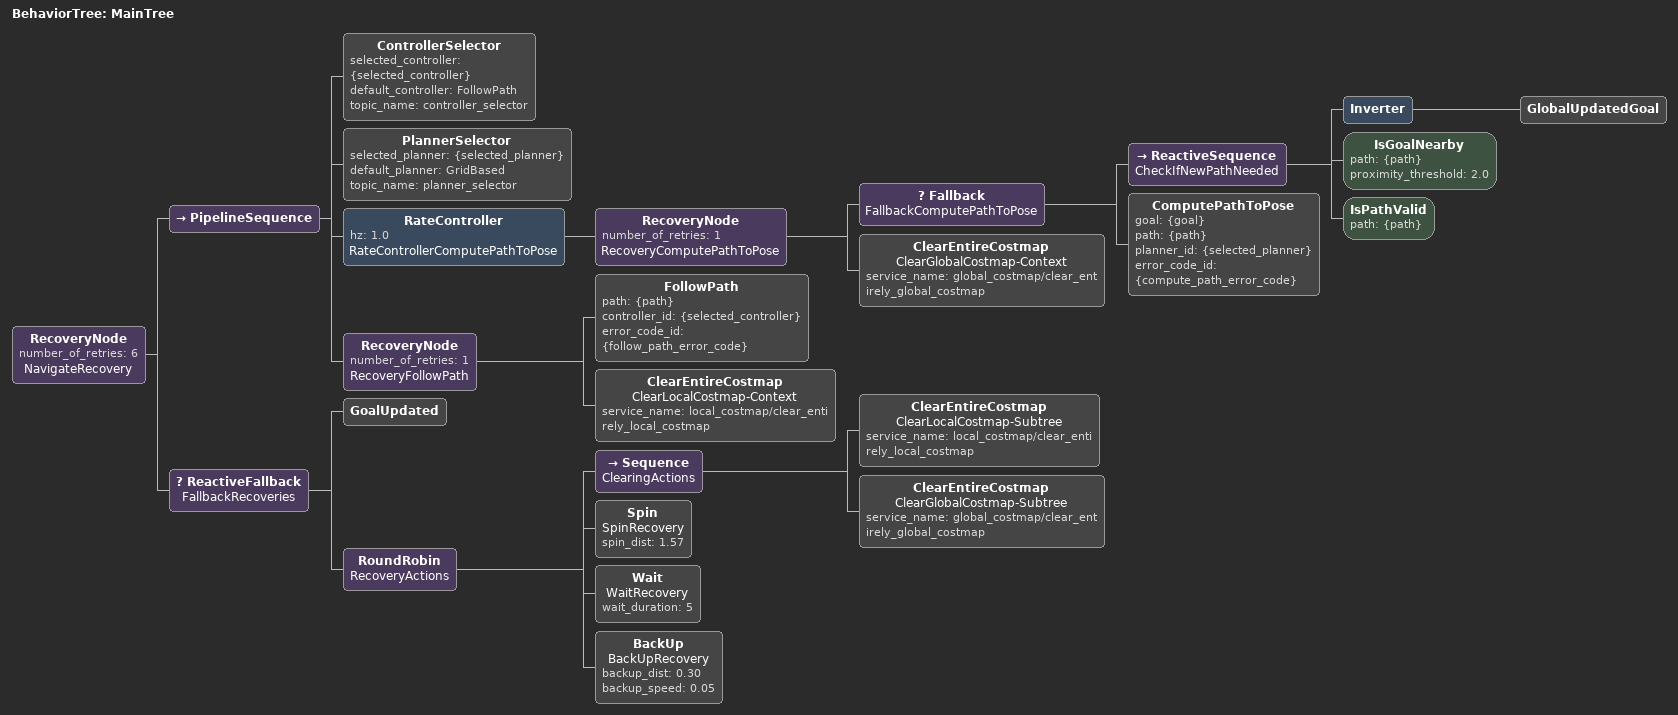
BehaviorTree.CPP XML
<root main_tree_to_execute="MainTree">
  <BehaviorTree ID="MainTree">
    <RecoveryNode number_of_retries="6" name="NavigateRecovery">
      <PipelineSequence>
        <ControllerSelector selected_controller="{selected_controller}" default_controller="FollowPath" topic_name="controller_selector"/>
        <PlannerSelector selected_planner="{selected_planner}" default_planner="GridBased" topic_name="planner_selector"/>
        <RateController hz="1.0" name="RateControllerComputePathToPose">
          <RecoveryNode number_of_retries="1" name="RecoveryComputePathToPose">
            <Fallback name="FallbackComputePathToPose">
              <ReactiveSequence name="CheckIfNewPathNeeded">
                <Inverter>
                  <GlobalUpdatedGoal/>
                </Inverter>
                <IsGoalNearby path="{path}" proximity_threshold="2.0"/>
                <IsPathValid path="{path}"/>
              </ReactiveSequence>
              <ComputePathToPose goal="{goal}" path="{path}" planner_id="{selected_planner}" error_code_id="{compute_path_error_code}"/>
            </Fallback>
            <ClearEntireCostmap name="ClearGlobalCostmap-Context" service_name="global_costmap/clear_entirely_global_costmap"/>
          </RecoveryNode>
        </RateController>
        <RecoveryNode number_of_retries="1" name="RecoveryFollowPath">
          <FollowPath path="{path}" controller_id="{selected_controller}" error_code_id="{follow_path_error_code}"/>
          <ClearEntireCostmap name="ClearLocalCostmap-Context" service_name="local_costmap/clear_entirely_local_costmap"/>
        </RecoveryNode>
      </PipelineSequence>
      <ReactiveFallback name="FallbackRecoveries">
        <GoalUpdated/>
        <RoundRobin name="RecoveryActions">
          <Sequence name="ClearingActions">
            <ClearEntireCostmap name="ClearLocalCostmap-Subtree" service_name="local_costmap/clear_entirely_local_costmap"/>
            <ClearEntireCostmap name="ClearGlobalCostmap-Subtree" service_name="global_costmap/clear_entirely_global_costmap"/>
          </Sequence>
          <Spin name="SpinRecovery" spin_dist="1.57"/>
          <Wait name="WaitRecovery" wait_duration="5"/>
          <BackUp name="BackUpRecovery" backup_dist="0.30" backup_speed="0.05"/>
        </RoundRobin>
      </ReactiveFallback>
    </RecoveryNode>
  </BehaviorTree>
</root>
